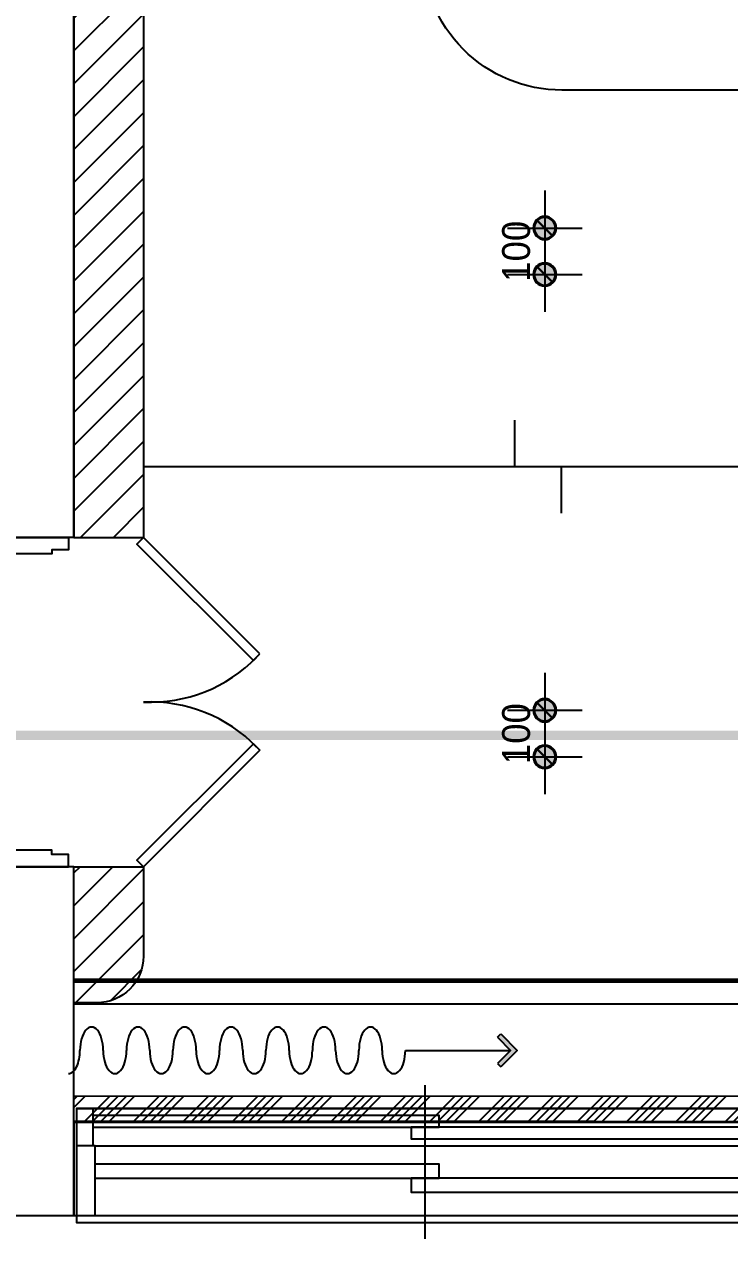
# Model space of a CAD drawing. Header units: inches. Extents: x 262342 to 305842, y 10210 to 38486.
# Drawn here: x 291561 to 293078, y 24832 to 27444 of the extents above; entities that cross this region are included whole.
import ezdxf

# ---------------------------------------------------------------- set-up
doc = ezdxf.new("R2010")
doc.units = ezdxf.units.IN
doc.header["$LTSCALE"] = 50
doc.header["$MEASUREMENT"] = 0
doc.linetypes.add('HID', pattern=[2.5, 1.5, -1])
for name, color, linetype in [('01. F-소품', 3, 'Continuous'), ('03-WAL NEW', 3, 'Continuous'), ('06-FUR', 6, 'Continuous'), ('06-LIGHT', 4, 'Continuous'), ('07-DIM WAL', 5, 'Continuous'), ('253', 253, 'Continuous'), ('2CONTINUOUS', 2, 'Continuous'), ('3.기호.계단선', 30, 'Continuous'), ('C-WIN', 4, 'Continuous'), ('CO-DO-FR', 7, 'Continuous'), ('CO-DOOR', 8, 'Continuous'), ('RC-LIGHT', 7, 'Continuous')]:
    doc.layers.add(name, color=color, linetype=linetype)
doc.styles.add('HY 울릉도 L', font='')
doc.styles.get('HY 울릉도 L').set_extended_font_data('HY울릉도L')
doc.dimstyles.new('30', dxfattribs={"dimscale": 30, "dimtxt": 2, "dimasz": 1, "dimexe": 1, "dimexo": 1, "dimgap": 1, "dimtad": 1, "dimdec": 0, "dimrnd": 0.05, "dimdsep": 46, "dimlunit": 6, "dimtxsty": 'HY 울릉도 L', "dimblk": 'ARCHTICK', "dimcen": 2.5, "dimdle": 1, "dimclrd": 133, "dimclre": 133, "dimclrt": 30, "dimadec": 0, "dimazin": 0, "dimtfac": 1, "dimtdec": 0, "dimtix": 1, "dimtmove": 2, "dimatfit": 3, "dimldrblk": 'ARCHTICK', "dimfxl": 1, "dimlwd": -1, "dimlwe": -1, "dimarcsym": 0})

# ---------------------------------------------------------------- blocks, each defined once
blk = doc.blocks.new('vudausseh')
at = {"layer": '2CONTINUOUS'}
blk.add_lwpolyline([(270167, 26340), (269967, 26340), (269967, 26540), (269567, 26540), (269567, 26740), (269952, 26740), (269952, 30392), (269927, 30392), (269927, 30592), (270167, 30592), (270167, 26340)], dxfattribs=at)
blk.add_lwpolyline([(270167, 25632), (269967, 25632), (269967, 24882), (270167, 24882)], close=True, dxfattribs=at)
at = {"layer": 'C-WIN'}
for p, q in [((270923, 24832), (270923, 25162)), ((270208, 25112), (271673, 25112)), ((270213, 25032), (271673, 25032)), ((270213, 24882), (271673, 24882))]:
    blk.add_line(p, q, dxfattribs=at)
for points in [[(274037, 25112), (270173, 25112), (270173, 24867), (274037, 24867)], [(270167, 24882), (274037, 24882), (274037, 25082), (270167, 25082)], [(270893, 25072), (270893, 25047), (271673, 25047), (273317, 25047), (273317, 25072), (271673, 25072)], [(270893, 24962), (270893, 24932), (271673, 24932), (273317, 24932), (273317, 24962), (271673, 24962)]]:
    blk.add_lwpolyline(points, close=True, dxfattribs=at)
for points in [[(270173, 25112), (270208, 25112), (270208, 25032)], [(270208, 25072), (270953, 25072), (270953, 25097), (270208, 25097)], [(270173, 24942), (270173, 24882), (270213, 24882), (270213, 25032), (270173, 25032)], [(270213, 24962), (270953, 24962), (270953, 24992), (270213, 24992)]]:
    blk.add_lwpolyline(points, dxfattribs=at)
blk = doc.blocks.new('D-002')
at = {"layer": 'CO-DO-FR'}
for points in [[(0, 200), (0, 0), (30, 0), (30, 40), (40, 40), (40, 160), (30, 160), (30, 200), (0, 200)], [(800, 200), (800, 0), (770, 0), (770, 40), (760, 40), (760, 160), (770, 160), (770, 200), (800, 200)]]:
    blk.add_lwpolyline(points, close=True, dxfattribs=at)
at = {"layer": 'CO-DOOR'}
blk.add_lwpolyline([(730, 940), (730, 200), (770, 200), (770, 940)], close=True, dxfattribs=at)
blk.add_arc((770, 200), 740, 90, 180, dxfattribs=at)
blk = doc.blocks.new('VJSWJDEH')
at = {"layer": '03-WAL NEW'}
h = blk.add_hatch(dxfattribs=at)
h.set_pattern_fill('_USER', color=256, scale=50, angle=45, style=0, pattern_type=0)
h.set_pattern_definition([(45, (288555.07, 14162.704), (-35.35534, 35.35534), [])])
edge = h.paths.add_edge_path()
edge.add_line((291817, 25632), (291667, 25632))
edge.add_line((291667, 25632), (291667, 25339.5))
edge.add_line((291667, 25339.5), (291717, 25339.5))
edge.add_arc((291717, 25439.5), 100, 270, 360)
edge.add_line((291817, 25439.5), (291817, 25632))
edge = h.paths.add_edge_path()
edge.add_line((291817, 26340), (291667, 26340))
edge.add_line((291667, 26340), (291667, 30592))
edge.add_line((291667, 30592), (291717, 30592))
edge.add_arc((291717, 30492), 100, 0, 90, ccw=False)
edge.add_line((291817, 30492), (291817, 29255.5))
edge.add_line((291817, 29255.5), (291717, 29255.5))
edge.add_line((291717, 29255.5), (291717, 28055.5))
edge.add_line((291717, 28055.5), (291817, 28055.5))
edge.add_line((291817, 28055.5), (291817, 26340))
at = {"layer": '3.기호.계단선', "transparency": 33554687}
h = blk.add_hatch(dxfattribs=at)
h.set_pattern_fill('ANSI34', color=8, scale=100)
h.set_pattern_definition([(45, (288592.07, 14561.45), (-53.033, 53.033), []), (45, (288609.75, 14561.45), (-53.033, 53.033), []), (45, (288627.43, 14561.45), (-53.033, 53.033), []), (45, (288645.105, 14561.45), (-53.033, 53.033), [])])
h.paths.add_polyline_path([(291667, 25139.5), (296149, 25137), (296149, 25082), (291667, 25084.5)])
at = {"layer": '03-WAL NEW'}
for p, q in [((291667, 26340), (291817, 26340)), ((291667, 25632), (291817, 25632))]:
    blk.add_line(p, q, dxfattribs=at)
for points in [[(291667, 30592), (291717, 30592, -0.414214), (291817, 30492), (291817, 26340)], [(291817, 25632), (291817, 25439.5, -0.414214), (291717, 25339.5), (291667, 25339.5), (291667, 25632)]]:
    blk.add_lwpolyline(points, format="xyb", dxfattribs=at)
blk.add_lwpolyline([(291667, 26340), (291667, 30592)], dxfattribs=at)
at = {"layer": '06-FUR', "color": 8}
for points in [[(292067.3, 26089.7), (291817, 26340), (291802.9, 26325.9), (292053.2, 26075.5), (292067.3, 26089.7)], [(292067.3, 25882.3), (291817, 25632), (291802.9, 25646.1), (292053.2, 25896.5), (292067.3, 25882.3)]]:
    blk.add_lwpolyline(points, dxfattribs=at)
for centre, start, end in [((291831.3, 26304.5), 267.4258, 315.8987), ((291831.3, 25667.5), 44.1013, 92.5742)]:
    blk.add_arc(centre, 318.8, start, end, dxfattribs=at)
at = {"layer": '3.기호.계단선', "color": 8, "transparency": 33554687}
blk.add_lwpolyline([(291667, 25139.5), (296149, 25137), (296149, 25082), (291667, 25084.5)], close=True, dxfattribs=at)
blk.add_blockref('vudausseh', (21500, 0))
at = {"layer": '253', "xscale": 0.8849999999999945, "yscale": 0.8849999999999945, "zscale": 0.8849999999999945, "rotation": 90}
blk.add_blockref('D-002', (291655.5, 25632), dxfattribs=at)
blk = doc.blocks.new('FFSFDF')
at = {"layer": '01. F-소품'}
blk.add_hatch(color=8, dxfattribs=at).paths.add_polyline_path([(1567672.9, 1746751.1), (1567679.9, 1746744.1), (1567715.3, 1746779.4), (1567679.9, 1746814.8), (1567672.9, 1746807.7), (1567701.2, 1746779.4)])
at = {"layer": '01. F-소품', "color": 8}
for p, q in [((1567672.9, 1746807.7), (1567679.9, 1746814.8)), ((1567474.8, 1746779.4), (1567701.2, 1746779.4)), ((1567672.9, 1746751.1), (1567679.9, 1746744.1))]:
    blk.add_line(p, q, dxfattribs=at)
for points in [[(1567679.9, 1746814.8), (1567715.3, 1746779.4), (1567679.9, 1746744.1)], [(1567672.9, 1746807.7), (1567701.2, 1746779.4), (1567672.9, 1746751.1)]]:
    blk.add_lwpolyline(points, dxfattribs=at)
for centre, start_param, end_param in [((1566799.8, 1746779.4), 1.570796, 4.712389), ((1566899.8, 1746779.4), 1.570796, 4.712389), ((1566999.8, 1746779.4), 1.570796, 4.712389), ((1567099.8, 1746779.4), 1.570796, 4.712389), ((1567199.8, 1746779.4), 1.570796, 4.712389), ((1567299.8, 1746779.4), 1.570796, 4.712389), ((1567399.8, 1746779.4), 1.570796, 4.712389), ((1566749.8, 1746779.4), 6.283185, 7.853982), ((1566849.8, 1746779.4), 4.712389, 7.853982), ((1566949.8, 1746779.4), 4.712389, 7.853982), ((1567049.8, 1746779.4), 4.712389, 7.853982), ((1567149.8, 1746779.4), 4.712389, 7.853982), ((1567249.8, 1746779.4), 4.712389, 7.853982), ((1567349.8, 1746779.4), 4.712389, 7.853982), ((1567449.8, 1746779.4), 4.712389, 7.853982)]:
    blk.add_ellipse(centre, major_axis=(0, -50), ratio=0.5, start_param=start_param, end_param=end_param, dxfattribs=at)
blk = doc.blocks.new('1')
at = {"linetype": 'Continuous'}
h = blk.add_hatch(color=4, dxfattribs=at)
h.dxf.hatch_style = 1
edge = h.paths.add_edge_path()
edge.add_arc((11539653.5, -14273503.8), 37.5, 0, 360)
at = {"color": 1, "linetype": 'Continuous'}
for p, q in [((11539653.5, -14273637.1), (11539653.5, -14273370.5)), ((11539520.2, -14273503.8), (11539786.8, -14273503.8))]:
    blk.add_line(p, q, dxfattribs=at)
at = {"color": 4, "linetype": 'Continuous'}
for radius in [41.5, 37.5]:
    blk.add_circle((11539653.5, -14273503.8), radius, dxfattribs=at)
blk = doc.blocks.new('_ArchTick')
at = {"color": 0, "linetype": 'ByBlock', "const_width": 0.15}
blk.add_lwpolyline([(-0.5, -0.5), (0.5, 0.5)], dxfattribs=at)
blk = doc.blocks.new('*D1265')
at = {"layer": '07-DIM WAL', "color": 133}
for p, q in [((292680, 27035.5), (292680, 26875.5)), ((292710, 27005.5), (292710, 27005.5)), ((292650, 26905.5), (292650, 26905.5))]:
    blk.add_line(p, q, dxfattribs=at)
at = {"layer": 'Defpoints', "color": 0}
for p in [(292680, 27005.5), (292680, 26905.5), (292680, 26905.5)]:
    blk.add_point(p, dxfattribs=at)
at = {"layer": '07-DIM WAL', "color": 133, "xscale": 30, "yscale": 30, "zscale": 30}
for p, rotation in [((292680, 27005.5), 270), ((292680, 26905.5), 90)]:
    blk.add_blockref('_ArchTick', p, dxfattribs=dict(at, rotation=rotation))
at = {"layer": '07-DIM WAL', "color": 30, "insert": (292618.7, 26955.5), "char_height": 60, "attachment_point": 5, "rotation": 90, "style": 'HY 울릉도 L'}
blk.add_mtext('100', dxfattribs=at)
blk = doc.blocks.new('*D1267')
at = {"layer": '07-DIM WAL', "color": 133}
for p, q in [((292680, 25998.2), (292680, 25838.2)), ((292710, 25968.2), (292710, 25968.2)), ((292650, 25868.2), (292650, 25868.2))]:
    blk.add_line(p, q, dxfattribs=at)
at = {"layer": 'Defpoints', "color": 0}
for p in [(292680, 25968.2), (292680, 25868.2), (292680, 25868.2)]:
    blk.add_point(p, dxfattribs=at)
at = {"layer": '07-DIM WAL', "color": 133, "xscale": 30, "yscale": 30, "zscale": 30}
for p, rotation in [((292680, 25968.2), 270), ((292680, 25868.2), 90)]:
    blk.add_blockref('_ArchTick', p, dxfattribs=dict(at, rotation=rotation))
at = {"layer": '07-DIM WAL', "color": 30, "insert": (292618.7, 25918.2), "char_height": 60, "attachment_point": 5, "rotation": 90, "style": 'HY 울릉도 L'}
blk.add_mtext('100', dxfattribs=at)

msp = doc.modelspace()

# ---------------------------------------------------------------- linework, layer by layer
msp.add_lwpolyline([(292716, 26392), (292716, 26492), (292616, 26492), (292616, 26592)])
at = {"layer": '06-LIGHT', "color": 10, "linetype": 'HID', "lineweight": 25, "const_width": 10}
msp.add_lwpolyline([(296155.2, 25387), (291667, 25387)], dxfattribs=at)
at = {"layer": '253'}
msp.add_lwpolyline([(292717, 30009), (295249, 30009, -0.414214), (295549, 29709), (295549, 27602, -0.414214), (295249, 27302), (292717, 27302, -0.414214), (292417, 27602), (292417, 29709, -0.414214)], format="xyb", close=True, dxfattribs=at)
at = {"layer": '3.기호.계단선', "linetype": 'HID'}
msp.add_lwpolyline([(293219.6, 25914.5, 20, 20, 0), (290632, 25914.5, 20, 20, 0), (290632, 27355.5, 20, 20, 0), (290393.6, 27355.5, 20, 20, 0)], format="xyseb", dxfattribs=at)
at = {"layer": 'RC-LIGHT'}
for p, q in [((295474, 26492), (291817, 26492)), ((291667, 25337), (296155.2, 25337))]:
    msp.add_line(p, q, dxfattribs=at)

# ---------------------------------------------------------------- block references
msp.add_blockref('VJSWJDEH', (0, 0))
at = {"color": 0, "rotation": 360}
msp.add_blockref('FFSFDF', (-1275094.5, -1721542.4), dxfattribs=at)
at = {"layer": 'RC-LIGHT', "xscale": -0.6024096385271789, "yscale": 0.6024096385271789, "zscale": 0.6024096385271789, "rotation": 180}
for p in [(-6658918.5, -8571490.8), (-6658918.5, -8571590.8), (-6658918.5, -8572528), (-6658918.5, -8572628)]:
    msp.add_blockref('1', p, dxfattribs=at)

# ---------------------------------------------------------------- dimensions: what is measured, and where the dimension line sits
at = {"layer": '07-DIM WAL'}
for base, p1, p2, picture, middle in [((292680, 26905.5), (292680, 27005.5), (292680, 26905.5), '*D1265', (292618.7, 26955.5)), ((292680, 25868.2), (292680, 25968.2), (292680, 25868.2), '*D1267', (292618.7, 25918.2))]:
    dim = msp.add_linear_dim(base=base, p1=p1, p2=p2, angle=270, dimstyle='30', override={"dimtfill": 0}, dxfattribs=at)
    dim.commit()
    dim.dimension.update_dxf_attribs({"geometry": picture, "text_midpoint": middle})

doc.saveas('drawing.dxf')
